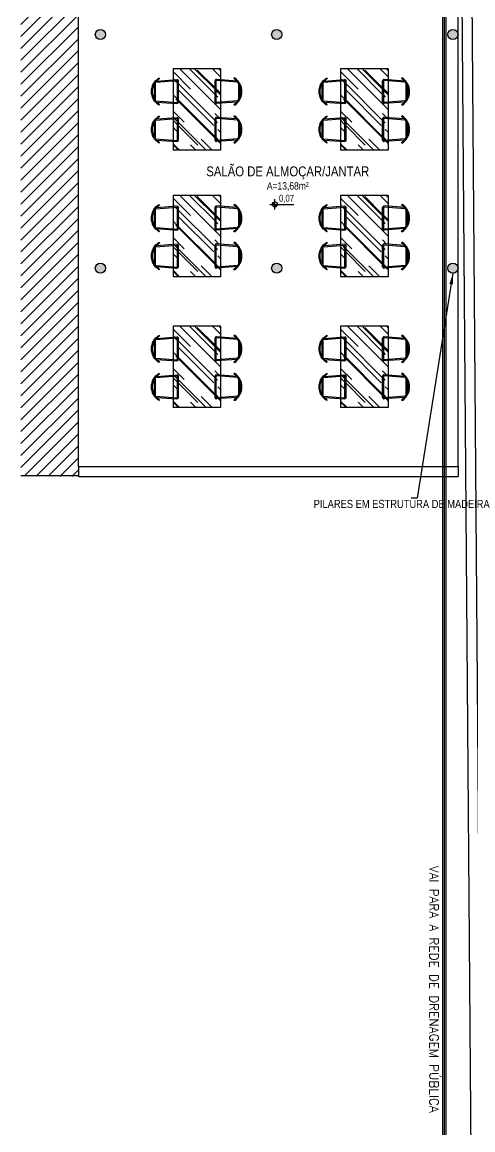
# Model space of a CAD drawing. Header units: millimetres. Extents: x 4156 to 4603, y 996 to 1078.
# Drawn here: x 4188.34 to 4195.66, y 1006.58 to 1024.56 of the extents above; entities that cross this region are included whole.
import ezdxf
from ezdxf.enums import TextEntityAlignment as Align

# ---------------------------------------------------------------- set-up
doc = ezdxf.new("R2010")
doc.units = ezdxf.units.MM
doc.header["$LTSCALE"] = 20
doc.linetypes.add('CONTINU', pattern=[0])
for name, color, linetype in [('-HIDRO', 8, 'Continuous'), ('E-txt-g', 3, 'Continuous'), ('Esgoto', 5, 'Continuous'), ('Prumadas_T', 2, 'Continuous'), ('TigreCad', 3, 'Continuous')]:
    doc.layers.add(name, color=color, linetype=linetype)
doc.layers.add('E-Txt-W', color=7, linetype='Continuous', lineweight=20)
doc.styles.add('F2', font='ARIALN.TTF')
doc.styles.add('REG60', font='romans.shx', dxfattribs={"width": 0.8, "height": 0.15})
doc.styles.add('REG80', font='romans.shx', dxfattribs={"width": 0.8, "height": 0.2})
doc.styles.add('ROMANS', font='romans__.ttf', dxfattribs={"height": 0.1})
doc.styles.get("Standard").update_dxf_attribs({"font": 'arial.ttf'})
doc.dimstyles.get("Standard").update_dxf_attribs({"dimtxt": 0.18, "dimasz": 0.18, "dimexe": 0.18, "dimexo": 0.0625, "dimgap": 0.09, "dimtad": 0, "dimtih": 1, "dimtoh": 1, "dimdec": 4, "dimzin": 0, "dimdsep": 46, "dimtxsty": 'Standard', "dimcen": 0.09, "dimadec": 0, "dimazin": 0, "dimtfac": 1, "dimtdec": 4, "dimtofl": 0, "dimtmove": 0, "dimatfit": 3, "dimfxl": 1, "dimtolj": 1, "dimtzin": 0, "dimarcsym": 0})

# ---------------------------------------------------------------- blocks, each defined once
blk = doc.blocks.new('cadeira3')
at = {"color": 8}
for p, q in [((332.1, -203.5), (329.2, -240.8)), ((334.3, -201.7), (331.2, -241)), ((335.9, -200.5), (367.1, -200.5)), ((339.4, -198.5), (363.6, -198.5)), ((368.7, -201.7), (371.8, -241)), ((370.9, -203.5), (373.8, -240.8)), ((326.2, -207.8), (327.7, -208.9)), ((376.8, -207.8), (375.3, -208.9)), ((371.3, -241.5), (331.7, -241.5)), ((371.3, -243.5), (331.7, -243.5))]:
    blk.add_line(p, q, dxfattribs=at)
for centre, radius, start, end in [((351.5, -223.9), 30, 32.591, 147.409), ((351.5, -223.9), 28.2, 133.4739, 147.6689), ((351.5, -223.9), 28.2, 115.4935, 133.4739), ((351.5, -223.9), 28.2, 64.5065, 115.4935), ((351.5, -223.9), 28.2, 46.5261, 64.5065), ((351.5, -223.9), 28.2, 32.3311, 46.5261), ((331.7, -241), 2.5, 175.5276, 270), ((331.7, -241), 0.5, 175.5276, 270), ((371.3, -241), 2.5, 270, 4.4724), ((371.3, -241), 0.5, 270, 4.4724)]:
    blk.add_arc(centre, radius, start, end, dxfattribs=at)
blk = doc.blocks.new('TXT-AMB75')
at = {"layer": 'E-txt-g', "style": 'REG80', "width": 0.8, "flags": 8}
blk.add_attdef('TXT', text='', height=0.2, dxfattribs=at).set_placement((0.005, 0.296), align=Align.CENTER)
at = {"layer": 'E-Txt-W', "style": 'REG60', "width": 0.8, "flags": 8}
blk.add_attdef('TXT', text='', height=0.15, dxfattribs=at).set_placement((0.005, 0.027), align=Align.CENTER)
blk = doc.blocks.new('NV')
at = {"color": 4, "linetype": 'ByBlock', "ltscale": 0.5}
for p, q in [((-1.414, -0.142), (-1.414, 0.107)), ((-1.539, -0.018), (-0.953, -0.018))]:
    blk.add_line(p, q, dxfattribs=at)
at = {"color": 4, "ltscale": 2.5}
blk.add_circle((-1.414, -0.018), 0.0622, dxfattribs=at)
at = {"color": 4}
for points in [[(-1.414, -0.018), (-1.458, 0.026), (-1.476, -0.018), (-1.472, 0.006)], [(-1.414, -0.018), (-1.414, 0.045), (-1.458, 0.026), (-1.438, 0.04)], [(-1.414, -0.018), (-1.352, -0.018), (-1.37, -0.062), (-1.357, -0.041)], [(-1.414, -0.018), (-1.37, -0.062), (-1.414, -0.08), (-1.39, -0.075)]]:
    blk.add_solid(points, dxfattribs=at)
at = {"layer": 'E-Txt-W', "color": 4, "ltscale": 2.5, "style": 'F2'}
blk.add_attdef('COTAPISO', (-1.306, 0.073), '', height=0.15, dxfattribs=at)

msp = doc.modelspace()

# ---------------------------------------------------------------- hatches: boundary and pattern name
at = {"layer": '-HIDRO', "linetype": 'Continuous'}
h = msp.add_hatch(dxfattribs=at)
h.set_pattern_fill('ANSI31', color=256, scale=0.66, style=0)
h.set_pattern_definition([(45, (1862.30866, 526.18819), (-0.0972271824, 0.0972271824), [])])
h.paths.add_polyline_path([(4189.257, 1028.349), (4188.322, 1028.349), (4188.322, 1017.194), (4189.257, 1017.184)])
at = {"layer": '-HIDRO'}
h = msp.add_hatch(color=256, dxfattribs=at)
h.paths.add_polyline_path([(4189.532, 1024.362, 1), (4189.697, 1024.362, 1)])
h.paths.add_polyline_path([(4192.557, 1024.362, 1), (4192.392, 1024.362, 1)])
h.paths.add_polyline_path([(4192.557, 1028.267, 1), (4192.392, 1028.267, 1)])
h.paths.add_polyline_path([(4189.697, 1028.267, 1), (4189.532, 1028.267, 1)])
h.paths.add_polyline_path([(4195.252, 1028.267, 1), (4195.417, 1028.267, 1)])
h.paths.add_polyline_path([(4195.252, 1024.362, 1), (4195.417, 1024.362, 1)])
h.paths.add_polyline_path([(4189.532, 1020.567, 1), (4189.697, 1020.567, 1)])
h.paths.add_polyline_path([(4192.392, 1020.567, 1), (4192.557, 1020.567, 1)])
h.paths.add_polyline_path([(4195.417, 1020.567, 1), (4195.252, 1020.567, 1)])
at = {"layer": '-HIDRO', "linetype": 'CONTINU'}
h = msp.add_hatch(dxfattribs=at)
h.set_pattern_fill('AR-RROOF', color=256, scale=0.011, angle=315, style=0)
h.set_pattern_definition([(315, (3138.60226, 6904.0554), (0.632210031, -0.237078762), [4.191, -0.5588, 1.397, -0.2794]), (315, (3138.9638, 6903.89143), (0.06519666, 0.460327929), [0.8382, -0.092202, 1.6764, -0.20955]), (315, (3138.86897, 6904.12456), (1.1597102755, -0.894972325), [2.2352, -0.39116, 1.1176, -0.2794])])
h.paths.add_polyline_path([(4191.562, 1022.482), (4191.562, 1022.627), (4191.498, 1022.622, -0.437265), (4191.474, 1022.644), (4191.474, 1022.993, -0.437265), (4191.498, 1023.015), (4191.562, 1023.01), (4191.562, 1023.243), (4191.498, 1023.238, -0.437265), (4191.474, 1023.26), (4191.474, 1023.609, -0.437265), (4191.498, 1023.631), (4191.562, 1023.626), (4191.562, 1023.802), (4191.015, 1023.802), (4190.792, 1023.802), (4190.792, 1023.626), (4190.857, 1023.631, -0.437265), (4190.88, 1023.609), (4190.88, 1023.26, -0.437265), (4190.857, 1023.238), (4190.792, 1023.243), (4190.792, 1023.01), (4190.857, 1023.015, -0.437265), (4190.88, 1022.993), (4190.88, 1022.644, -0.437265), (4190.857, 1022.622), (4190.792, 1022.627), (4190.792, 1022.482)])
h.paths.add_polyline_path([(4191.562, 1023.261), (4191.562, 1023.608), (4191.497, 1023.613, 0.437265), (4191.492, 1023.609), (4191.492, 1023.26, 0.437265), (4191.497, 1023.256)], flags=17)
h.paths.add_polyline_path([(4191.562, 1022.645), (4191.562, 1022.992), (4191.497, 1022.997, 0.437265), (4191.492, 1022.993), (4191.492, 1022.644, 0.437265), (4191.497, 1022.64)], flags=17)
h.paths.add_polyline_path([(4190.858, 1022.64, 0.437265), (4190.863, 1022.644), (4190.863, 1022.993, 0.437265), (4190.858, 1022.997), (4190.792, 1022.992), (4190.792, 1022.645)], flags=17)
h.paths.add_polyline_path([(4190.858, 1023.256, 0.437265), (4190.863, 1023.26), (4190.863, 1023.609, 0.437265), (4190.858, 1023.613), (4190.792, 1023.608), (4190.792, 1023.261)], flags=17)
h = msp.add_hatch(dxfattribs=at)
h.set_pattern_fill('AR-RROOF', color=256, scale=0.011, angle=315, style=0)
h.set_pattern_definition([(315, (3141.32135, 6904.0554), (0.632210031, -0.237078762), [4.191, -0.5588, 1.397, -0.2794]), (315, (3141.6829, 6903.89143), (0.06519666, 0.460327929), [0.8382, -0.092202, 1.6764, -0.20955]), (315, (3141.58806, 6904.12456), (1.1597102755, -0.894972325), [2.2352, -0.39116, 1.1176, -0.2794])])
h.paths.add_polyline_path([(4194.281, 1022.482), (4194.281, 1022.627), (4194.217, 1022.622, -0.437265), (4194.193, 1022.644), (4194.193, 1022.993, -0.437265), (4194.217, 1023.015), (4194.281, 1023.01), (4194.281, 1023.243), (4194.217, 1023.238, -0.437265), (4194.193, 1023.26), (4194.193, 1023.609, -0.437265), (4194.217, 1023.631), (4194.281, 1023.626), (4194.281, 1023.802), (4193.734, 1023.802), (4193.511, 1023.802), (4193.511, 1023.626), (4193.576, 1023.631, -0.437265), (4193.599, 1023.609), (4193.599, 1023.26, -0.437265), (4193.576, 1023.238), (4193.511, 1023.243), (4193.511, 1023.01), (4193.576, 1023.015, -0.437265), (4193.599, 1022.993), (4193.599, 1022.644, -0.437265), (4193.576, 1022.622), (4193.511, 1022.627), (4193.511, 1022.482)])
h.paths.add_polyline_path([(4194.281, 1023.261), (4194.281, 1023.608), (4194.216, 1023.613, 0.437265), (4194.211, 1023.609), (4194.211, 1023.26, 0.437265), (4194.216, 1023.256)], flags=17)
h.paths.add_polyline_path([(4194.281, 1022.645), (4194.281, 1022.992), (4194.216, 1022.997, 0.437265), (4194.211, 1022.993), (4194.211, 1022.644, 0.437265), (4194.216, 1022.64)], flags=17)
h.paths.add_polyline_path([(4193.577, 1022.64, 0.437265), (4193.582, 1022.644), (4193.582, 1022.993, 0.437265), (4193.577, 1022.997), (4193.511, 1022.992), (4193.511, 1022.645)], flags=17)
h.paths.add_polyline_path([(4193.577, 1023.256, 0.437265), (4193.582, 1023.26), (4193.582, 1023.609, 0.437265), (4193.577, 1023.613), (4193.511, 1023.608), (4193.511, 1023.261)], flags=17)
h = msp.add_hatch(dxfattribs=at)
h.set_pattern_fill('AR-RROOF', color=256, scale=0.011, angle=315, style=0)
h.set_pattern_definition([(315, (3138.60226, 6902.00144), (0.632210031, -0.237078762), [4.191, -0.5588, 1.397, -0.2794]), (315, (3138.9638, 6901.83746), (0.06519666, 0.460327929), [0.8382, -0.092202, 1.6764, -0.20955]), (315, (3138.86897, 6902.07058), (1.1597102755, -0.894972325), [2.2352, -0.39116, 1.1176, -0.2794])])
h.paths.add_polyline_path([(4191.562, 1020.428), (4191.562, 1020.573), (4191.498, 1020.568, -0.437265), (4191.474, 1020.59), (4191.474, 1020.939, -0.437265), (4191.498, 1020.961), (4191.562, 1020.956), (4191.562, 1021.189), (4191.498, 1021.184, -0.437265), (4191.474, 1021.206), (4191.474, 1021.555, -0.437265), (4191.498, 1021.577), (4191.562, 1021.572), (4191.562, 1021.748), (4191.015, 1021.748), (4190.792, 1021.748), (4190.792, 1021.572), (4190.857, 1021.577, -0.437265), (4190.88, 1021.555), (4190.88, 1021.206, -0.437265), (4190.857, 1021.184), (4190.792, 1021.189), (4190.792, 1020.956), (4190.857, 1020.961, -0.437265), (4190.88, 1020.939), (4190.88, 1020.59, -0.437265), (4190.857, 1020.568), (4190.792, 1020.573), (4190.792, 1020.428)])
h.paths.add_polyline_path([(4191.562, 1021.207), (4191.562, 1021.554), (4191.497, 1021.559, 0.437265), (4191.492, 1021.555), (4191.492, 1021.206, 0.437265), (4191.497, 1021.202)], flags=17)
h.paths.add_polyline_path([(4191.562, 1020.591), (4191.562, 1020.938), (4191.497, 1020.943, 0.437265), (4191.492, 1020.939), (4191.492, 1020.59, 0.437265), (4191.497, 1020.586)], flags=17)
h.paths.add_polyline_path([(4190.858, 1020.586, 0.437265), (4190.863, 1020.59), (4190.863, 1020.939, 0.437265), (4190.858, 1020.943), (4190.792, 1020.938), (4190.792, 1020.591)], flags=17)
h.paths.add_polyline_path([(4190.858, 1021.202, 0.437265), (4190.863, 1021.206), (4190.863, 1021.555, 0.437265), (4190.858, 1021.559), (4190.792, 1021.554), (4190.792, 1021.207)], flags=17)
h = msp.add_hatch(dxfattribs=at)
h.set_pattern_fill('AR-RROOF', color=256, scale=0.011, angle=315, style=0)
h.set_pattern_definition([(315, (3141.32135, 6902.00144), (0.632210031, -0.237078762), [4.191, -0.5588, 1.397, -0.2794]), (315, (3141.6829, 6901.83746), (0.06519666, 0.460327929), [0.8382, -0.092202, 1.6764, -0.20955]), (315, (3141.58806, 6902.07058), (1.1597102755, -0.894972325), [2.2352, -0.39116, 1.1176, -0.2794])])
h.paths.add_polyline_path([(4194.281, 1020.428), (4194.281, 1020.573), (4194.217, 1020.568, -0.437265), (4194.193, 1020.59), (4194.193, 1020.939, -0.437265), (4194.217, 1020.961), (4194.281, 1020.956), (4194.281, 1021.189), (4194.217, 1021.184, -0.437265), (4194.193, 1021.206), (4194.193, 1021.555, -0.437265), (4194.217, 1021.577), (4194.281, 1021.572), (4194.281, 1021.748), (4193.734, 1021.748), (4193.511, 1021.748), (4193.511, 1021.572), (4193.576, 1021.577, -0.437265), (4193.599, 1021.555), (4193.599, 1021.206, -0.437265), (4193.576, 1021.184), (4193.511, 1021.189), (4193.511, 1020.956), (4193.576, 1020.961, -0.437265), (4193.599, 1020.939), (4193.599, 1020.59, -0.437265), (4193.576, 1020.568), (4193.511, 1020.573), (4193.511, 1020.428)])
h.paths.add_polyline_path([(4194.281, 1021.207), (4194.281, 1021.554), (4194.216, 1021.559, 0.437265), (4194.211, 1021.555), (4194.211, 1021.206, 0.437265), (4194.216, 1021.202)], flags=17)
h.paths.add_polyline_path([(4194.281, 1020.591), (4194.281, 1020.938), (4194.216, 1020.943, 0.437265), (4194.211, 1020.939), (4194.211, 1020.59, 0.437265), (4194.216, 1020.586)], flags=17)
h.paths.add_polyline_path([(4193.577, 1020.586, 0.437265), (4193.582, 1020.59), (4193.582, 1020.939, 0.437265), (4193.577, 1020.943), (4193.511, 1020.938), (4193.511, 1020.591)], flags=17)
h.paths.add_polyline_path([(4193.577, 1021.202, 0.437265), (4193.582, 1021.206), (4193.582, 1021.555, 0.437265), (4193.577, 1021.559), (4193.511, 1021.554), (4193.511, 1021.207)], flags=17)
h = msp.add_hatch(dxfattribs=at)
h.set_pattern_fill('AR-RROOF', color=256, scale=0.011, angle=315, style=0)
h.set_pattern_definition([(315, (3138.60226, 6899.87744), (0.632210031, -0.237078762), [4.191, -0.5588, 1.397, -0.2794]), (315, (3138.9638, 6899.71346), (0.06519666, 0.460327929), [0.8382, -0.092202, 1.6764, -0.20955]), (315, (3138.86897, 6899.94659), (1.1597102755, -0.894972325), [2.2352, -0.39116, 1.1176, -0.2794])])
h.paths.add_polyline_path([(4191.562, 1018.304), (4191.562, 1018.449), (4191.498, 1018.444, -0.437265), (4191.474, 1018.466), (4191.474, 1018.815, -0.437265), (4191.498, 1018.837), (4191.562, 1018.832), (4191.562, 1019.065), (4191.498, 1019.06, -0.437265), (4191.474, 1019.082), (4191.474, 1019.431, -0.437265), (4191.498, 1019.453), (4191.562, 1019.448), (4191.562, 1019.624), (4191.015, 1019.624), (4190.792, 1019.624), (4190.792, 1019.448), (4190.857, 1019.453, -0.437265), (4190.88, 1019.431), (4190.88, 1019.082, -0.437265), (4190.857, 1019.06), (4190.792, 1019.065), (4190.792, 1018.832), (4190.857, 1018.837, -0.437265), (4190.88, 1018.815), (4190.88, 1018.466, -0.437265), (4190.857, 1018.444), (4190.792, 1018.449), (4190.792, 1018.304)])
h.paths.add_polyline_path([(4191.562, 1019.083), (4191.562, 1019.43), (4191.497, 1019.435, 0.437265), (4191.492, 1019.431), (4191.492, 1019.082, 0.437265), (4191.497, 1019.078)], flags=17)
h.paths.add_polyline_path([(4191.562, 1018.467), (4191.562, 1018.814), (4191.497, 1018.819, 0.437265), (4191.492, 1018.815), (4191.492, 1018.466, 0.437265), (4191.497, 1018.462)], flags=17)
h.paths.add_polyline_path([(4190.858, 1018.462, 0.437265), (4190.863, 1018.466), (4190.863, 1018.815, 0.437265), (4190.858, 1018.819), (4190.792, 1018.814), (4190.792, 1018.467)], flags=17)
h.paths.add_polyline_path([(4190.858, 1019.078, 0.437265), (4190.863, 1019.082), (4190.863, 1019.431, 0.437265), (4190.858, 1019.435), (4190.792, 1019.43), (4190.792, 1019.083)], flags=17)
h = msp.add_hatch(dxfattribs=at)
h.set_pattern_fill('AR-RROOF', color=256, scale=0.011, angle=315, style=0)
h.set_pattern_definition([(315, (3141.32135, 6899.87744), (0.632210031, -0.237078762), [4.191, -0.5588, 1.397, -0.2794]), (315, (3141.6829, 6899.71346), (0.06519666, 0.460327929), [0.8382, -0.092202, 1.6764, -0.20955]), (315, (3141.58806, 6899.94659), (1.1597102755, -0.894972325), [2.2352, -0.39116, 1.1176, -0.2794])])
h.paths.add_polyline_path([(4194.281, 1018.304), (4194.281, 1018.449), (4194.217, 1018.444, -0.437265), (4194.193, 1018.466), (4194.193, 1018.815, -0.437265), (4194.217, 1018.837), (4194.281, 1018.832), (4194.281, 1019.065), (4194.217, 1019.06, -0.437265), (4194.193, 1019.082), (4194.193, 1019.431, -0.437265), (4194.217, 1019.453), (4194.281, 1019.448), (4194.281, 1019.624), (4193.734, 1019.624), (4193.511, 1019.624), (4193.511, 1019.448), (4193.576, 1019.453, -0.437265), (4193.599, 1019.431), (4193.599, 1019.082, -0.437265), (4193.576, 1019.06), (4193.511, 1019.065), (4193.511, 1018.832), (4193.576, 1018.837, -0.437265), (4193.599, 1018.815), (4193.599, 1018.466, -0.437265), (4193.576, 1018.444), (4193.511, 1018.449), (4193.511, 1018.304)])
h.paths.add_polyline_path([(4194.281, 1019.083), (4194.281, 1019.43), (4194.216, 1019.435, 0.437265), (4194.211, 1019.431), (4194.211, 1019.082, 0.437265), (4194.216, 1019.078)], flags=17)
h.paths.add_polyline_path([(4194.281, 1018.467), (4194.281, 1018.814), (4194.216, 1018.819, 0.437265), (4194.211, 1018.815), (4194.211, 1018.466, 0.437265), (4194.216, 1018.462)], flags=17)
h.paths.add_polyline_path([(4193.577, 1018.462, 0.437265), (4193.582, 1018.466), (4193.582, 1018.815, 0.437265), (4193.577, 1018.819), (4193.511, 1018.814), (4193.511, 1018.467)], flags=17)
h.paths.add_polyline_path([(4193.577, 1019.078, 0.437265), (4193.582, 1019.082), (4193.582, 1019.431, 0.437265), (4193.577, 1019.435), (4193.511, 1019.43), (4193.511, 1019.083)], flags=17)

# ---------------------------------------------------------------- linework, layer by layer
at = {"layer": '-HIDRO', "linetype": 'Continuous'}
for p, q in [((4195.803, 1005.029), (4195.279, 1071.857)), ((4195.637, 1005.194), (4195.115, 1071.695)), ((4189.257, 1017.349), (4189.257, 1028.349)), ((4195.417, 1017.349), (4195.417, 1028.349)), ((4189.257, 1017.349), (4189.257, 1017.184)), ((4189.257, 1017.349), (4195.417, 1017.349)), ((4195.417, 1017.349), (4195.417, 1017.184)), ((4189.257, 1017.194), (4188.322, 1017.194)), ((4189.257, 1017.184), (4195.417, 1017.184))]:
    msp.add_line(p, q, dxfattribs=at)
at = {"layer": '-HIDRO', "linetype": 'CONTINU'}
for p, q in [((4190.792, 1023.802), (4190.792, 1022.482)), ((4193.511, 1023.802), (4193.511, 1022.482)), ((4190.792, 1021.748), (4190.792, 1020.428)), ((4193.511, 1021.748), (4193.511, 1020.428)), ((4190.792, 1019.624), (4190.792, 1018.304)), ((4193.511, 1019.624), (4193.511, 1018.304))]:
    msp.add_line(p, q, dxfattribs=at)
at = {"layer": '-HIDRO'}
for p, q in [((4191.562, 1023.802), (4190.792, 1023.802)), ((4191.562, 1023.802), (4191.562, 1022.482)), ((4194.281, 1023.802), (4193.511, 1023.802)), ((4194.281, 1023.802), (4194.281, 1022.482)), ((4191.562, 1022.482), (4190.792, 1022.482)), ((4194.281, 1022.482), (4193.511, 1022.482)), ((4191.562, 1021.748), (4190.792, 1021.748)), ((4191.562, 1021.748), (4191.562, 1020.428)), ((4194.281, 1021.748), (4193.511, 1021.748)), ((4194.281, 1021.748), (4194.281, 1020.428)), ((4191.562, 1020.428), (4190.792, 1020.428)), ((4194.281, 1020.428), (4193.511, 1020.428)), ((4191.562, 1019.624), (4190.792, 1019.624)), ((4191.562, 1019.624), (4191.562, 1018.304)), ((4194.281, 1019.624), (4193.511, 1019.624)), ((4194.281, 1019.624), (4194.281, 1018.304)), ((4191.562, 1018.304), (4190.792, 1018.304)), ((4194.281, 1018.304), (4193.511, 1018.304))]:
    msp.add_line(p, q, dxfattribs=at)
at = {"layer": '-HIDRO', "linetype": 'Continuous'}
for centre in [(4189.614, 1024.362), (4192.474, 1024.362), (4195.334, 1024.362), (4189.614, 1020.567), (4192.474, 1020.567), (4195.334, 1020.567)]:
    msp.add_circle(centre, 0.0825, dxfattribs=at)
at = {"layer": 'Esgoto'}
msp.add_line((4195.192, 1050.253), (4195.192, 999.139), dxfattribs=at)
at = {"layer": 'TigreCad'}
for p, q in [((4195.164, 1050.174), (4195.164, 999.139)), ((4195.22, 1050.174), (4195.22, 999.139))]:
    msp.add_line(p, q, dxfattribs=at)

# ---------------------------------------------------------------- block references
at = {"layer": '-HIDRO', "linetype": 'CONTINU', "xscale": -0.008800000000192086, "yscale": 0.008799999999991998, "zscale": 0.0088, "rotation": 90}
for p in [(4188.737, 1026.528), (4191.457, 1026.528), (4188.737, 1025.912), (4191.457, 1025.912), (4188.737, 1024.474), (4191.457, 1024.474), (4188.737, 1023.858), (4191.457, 1023.858), (4188.737, 1022.35), (4191.457, 1022.35), (4188.737, 1021.734), (4191.457, 1021.734)]:
    msp.add_blockref('cadeira3', p, dxfattribs=at)
at = {"layer": '-HIDRO', "xscale": 0.008800000000192086, "yscale": 0.008800000000192086, "zscale": 0.008800000000192086, "rotation": 269.9999999999999}
for p in [(4193.617, 1026.528), (4196.336, 1026.528), (4193.617, 1025.912), (4196.336, 1025.912), (4193.617, 1024.474), (4196.336, 1024.474), (4193.617, 1023.858), (4196.336, 1023.858), (4193.617, 1022.35), (4196.336, 1022.35), (4193.617, 1021.734), (4196.336, 1021.734)]:
    msp.add_blockref('cadeira3', p, dxfattribs=at)
at = {"layer": '-HIDRO'}
ref = msp.add_blockref('TXT-AMB75', (4192.65, 1021.821, 2.013), dxfattribs=dict(at, xscale=0.8019000000000002, yscale=0.8019000000000002, zscale=0.8019000000000002))
ref.add_attrib('TXT', 'SALÃO DE ALMOÇAR/JANTAR', dxfattribs={"layer": 'E-txt-g', "color": 2, "height": 0.16038, "style": 'F2'}).set_placement((4192.654, 1022.059, 2.013), align=Align.CENTER)
ref.add_attrib('TXT', 'A=13,68m²', dxfattribs={"layer": 'E-Txt-W', "height": 0.1203, "style": 'F2'}).set_placement((4192.654, 1021.843, 2.013), align=Align.CENTER)
ref = msp.add_blockref('NV', (4193.379, 1021.615, 2.013), dxfattribs=dict(at, xscale=0.66, yscale=0.66, zscale=0.66))
ref.add_attrib('COTAPISO', '0,07', (4192.511, 1021.648, 2.013), dxfattribs={"layer": 'E-Txt-W', "color": 4, "ltscale": 2.5, "height": 0.11, "style": 'F2'})

# ---------------------------------------------------------------- texts
at = {"layer": '-HIDRO', "style": 'F2'}
msp.add_text('PILARES EM ESTRUTURA DE MADEIRA', height=0.132, dxfattribs=at).set_placement((4193.074, 1016.674, 10.181))
at = {"layer": 'Prumadas_T', "style": 'ROMANS'}
msp.add_text('VAI PARA A REDE DE DRENAGEM PÚBLICA', height=0.14414, rotation=270, dxfattribs=at).set_placement((4194.955, 1010.866))

# ---------------------------------------------------------------- leaders
at = {"layer": '-HIDRO'}
msp.add_leader([(4195.334, 1020.484, -0.22), (4194.752, 1016.833, -0.22), (4194.657, 1016.836, -0.22)], dimstyle='Standard', dxfattribs=at)

doc.saveas('drawing.dxf')
